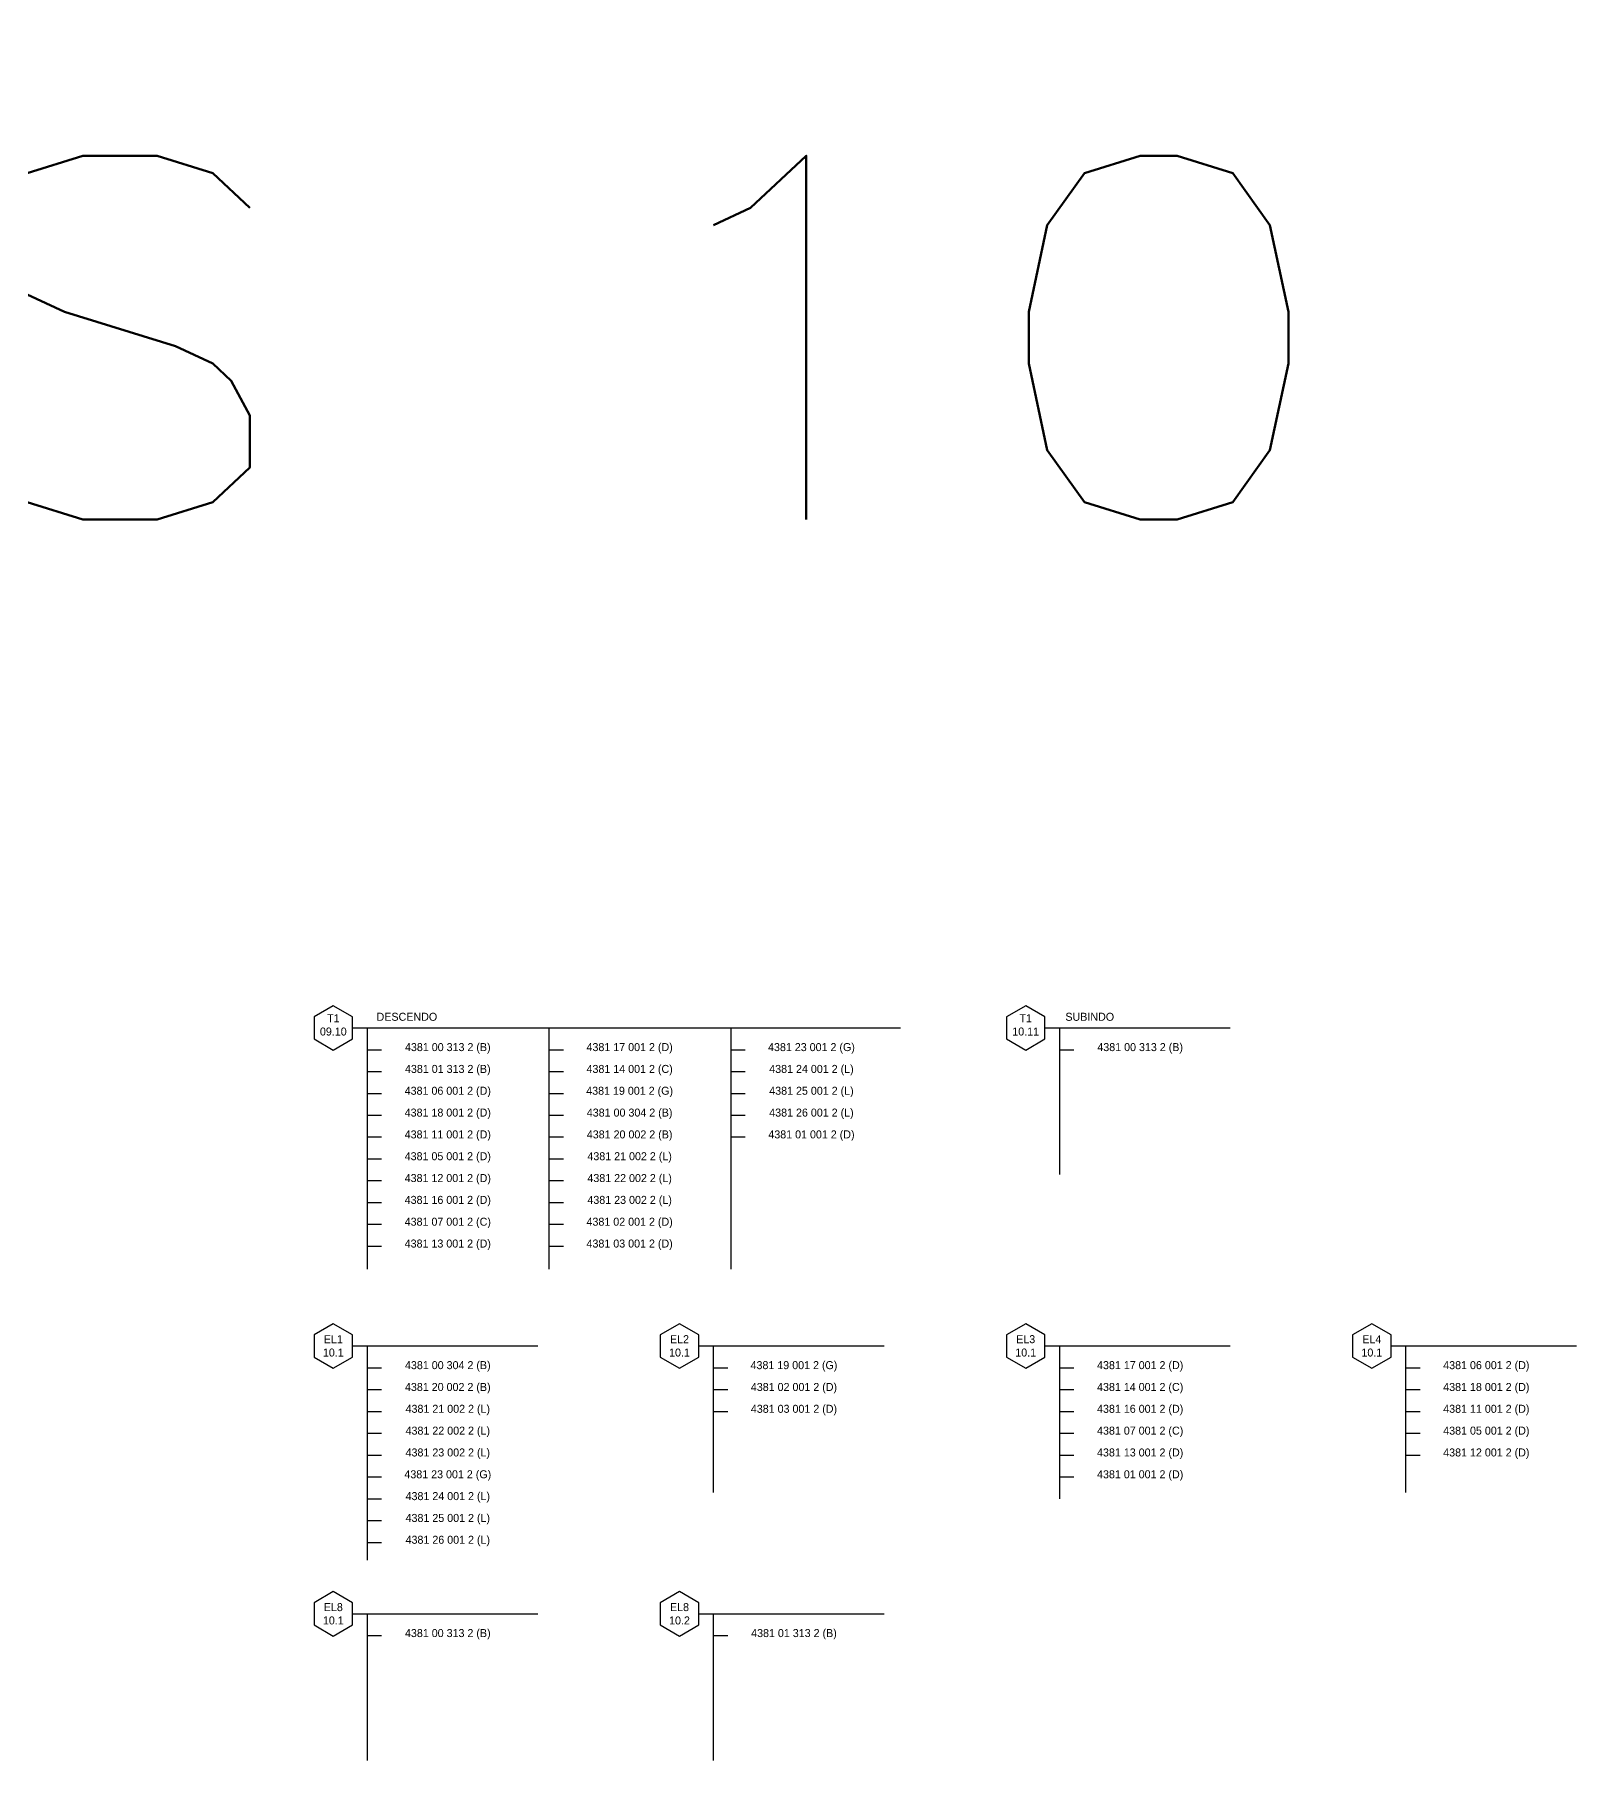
# Model space of a CAD drawing. Header units: millimetres. Extents: x 350824 to 446465, y 905426 to 952871.
# Drawn here: x 404063 to 446465, y 905426 to 952871 of the extents above; entities that cross this region are included whole.
import ezdxf
from ezdxf.enums import TextEntityAlignment as Align

# ---------------------------------------------------------------- set-up
doc = ezdxf.new("R2010")
doc.units = ezdxf.units.MM
doc.layers.add('BANDEIROLA', color=80, linetype='Continuous', lineweight=30)
doc.layers.add('TEXTO', color=3, linetype='Continuous', lineweight=0)
doc.styles.add('REGUA240', font='SIMPLEX.SHX', dxfattribs={"width": 1.19, "height": 4.5})
doc.styles.add('Style-INTL_ISO', font='INTL_ISO.shx')

msp = doc.modelspace()

# ---------------------------------------------------------------- linework, layer by layer
at = {"layer": 'BANDEIROLA', "color": 7}
for points in [[(411751, 925260), (412280, 924955), (412808, 925260), (412808, 925870), (412280, 926175), (411751, 925870)], [(430791, 925260), (431319, 924955), (431847, 925260), (431847, 925870), (431319, 926175), (430791, 925870)]]:
    msp.add_lwpolyline(points, close=True, dxfattribs=at)
at = {"layer": 'BANDEIROLA'}
for points in [[(411751, 916517), (412280, 916212), (412808, 916517), (412808, 917127), (412280, 917432), (411751, 917127)], [(421271, 916517), (421799, 916212), (422328, 916517), (422328, 917127), (421799, 917432), (421271, 917127)], [(430791, 916517), (431319, 916212), (431847, 916517), (431847, 917127), (431319, 917432), (430791, 917127)], [(440310, 916517), (440838, 916212), (441367, 916517), (441367, 917127), (440838, 917432), (440310, 917127)], [(411751, 909152), (412280, 908847), (412808, 909152), (412808, 909762), (412280, 910067), (411751, 909762)], [(421271, 909152), (421799, 908847), (422328, 909152), (422328, 909762), (421799, 910067), (421271, 909762)]]:
    msp.add_lwpolyline(points, close=True, dxfattribs=at)
at = {"layer": 'TEXTO', "color": 7, "lineweight": 30}
for p, q in [((412808, 925565), (427872, 925565)), ((413208, 925565), (413208, 918936)), ((418208, 925565), (418208, 918936)), ((423208, 925565), (423208, 918936)), ((431847, 925565), (436946, 925565)), ((432247, 925565), (432247, 921534)), ((413208, 924965), (413608, 924965)), ((418208, 924965), (418608, 924965)), ((423208, 924965), (423608, 924965)), ((432247, 924965), (432647, 924965)), ((413208, 924365), (413608, 924365)), ((418208, 924365), (418608, 924365)), ((423208, 924365), (423608, 924365)), ((413208, 923765), (413608, 923765)), ((418208, 923765), (418608, 923765)), ((423208, 923765), (423608, 923765)), ((413208, 923165), (413608, 923165)), ((418208, 923165), (418608, 923165)), ((423208, 923165), (423608, 923165)), ((413208, 922565), (413608, 922565)), ((418208, 922565), (418608, 922565)), ((423208, 922565), (423608, 922565)), ((413208, 921965), (413608, 921965)), ((418208, 921965), (418608, 921965)), ((413208, 921365), (413608, 921365)), ((418208, 921365), (418608, 921365)), ((413208, 920765), (413608, 920765)), ((418208, 920765), (418608, 920765)), ((413208, 920165), (413608, 920165)), ((418208, 920165), (418608, 920165)), ((413208, 919565), (413608, 919565)), ((418208, 919565), (418608, 919565))]:
    msp.add_line(p, q, dxfattribs=at)
at = {"layer": 'TEXTO', "lineweight": 30}
for p, q in [((412808, 916822), (417906, 916822)), ((413208, 916822), (413208, 910935)), ((422328, 916822), (427426, 916822)), ((422728, 916822), (422728, 912790)), ((431847, 916822), (436946, 916822)), ((432247, 916822), (432247, 912622)), ((441367, 916822), (446465, 916822)), ((441767, 916822), (441767, 912790)), ((413208, 916222), (413608, 916222)), ((422728, 916222), (423128, 916222)), ((432247, 916222), (432647, 916222)), ((441767, 916222), (442167, 916222)), ((413208, 915622), (413608, 915622)), ((422728, 915622), (423128, 915622)), ((432247, 915622), (432647, 915622)), ((441767, 915622), (442167, 915622)), ((413208, 915022), (413608, 915022)), ((422728, 915022), (423128, 915022)), ((432247, 915022), (432647, 915022)), ((441767, 915022), (442167, 915022)), ((413208, 914422), (413608, 914422)), ((432247, 914422), (432647, 914422)), ((441767, 914422), (442167, 914422)), ((413208, 913822), (413608, 913822)), ((432247, 913822), (432647, 913822)), ((441767, 913822), (442167, 913822)), ((432247, 913222), (432647, 913222)), ((413208, 912622), (413608, 912622)), ((413208, 912022), (413608, 912022)), ((412808, 909457), (417906, 909457)), ((413208, 909457), (413208, 905426)), ((422328, 909457), (427426, 909457)), ((422728, 909457), (422728, 905426)), ((413208, 908857), (413608, 908857)), ((422728, 908857), (423128, 908857))]:
    msp.add_line(p, q, dxfattribs=at)
at = {"layer": 'TEXTO', "color": 3, "lineweight": 30}
for p, q in [((413208, 913222), (413608, 913222)), ((413208, 911422), (413608, 911422))]:
    msp.add_line(p, q, dxfattribs=at)

# ---------------------------------------------------------------- texts
at = {"layer": 'BANDEIROLA', "color": 7, "char_height": 220, "width": 983.77, "attachment_point": 5, "style": 'Style-INTL_ISO'}
for s, insert in [('T1\\P09.10', (412280, 925646)), ('T1\\P10.11', (431319, 925646))]:
    msp.add_mtext(s, dxfattribs=dict(at, insert=insert))
at = {"layer": 'BANDEIROLA', "char_height": 220, "width": 983.77, "attachment_point": 5, "style": 'Style-INTL_ISO'}
for s, insert in [('\\pi-1320,l1320;EL2\\P\\pi0,l0;10.1', (421799, 916822)), ('\\pi-1320,l1320;EL3\\P\\pi0,l0;10.1', (431319, 916822)), ('\\pi-1320,l1320;EL1\\P\\pi0,l0;10.1', (412280, 916822)), ('\\pi-1320,l1320;EL4\\P\\pi0,l0;10.1', (440838, 916822)), ('\\pi-1320,l1320;EL8\\P\\pi0,l0;10.1', (412280, 909457)), ('\\pi-1320,l1320;EL8\\P\\pi0,l0;10.2', (421799, 909457))]:
    msp.add_mtext(s, dxfattribs=dict(at, insert=insert))
at = {"layer": 'TEXTO', "color": 4, "style": 'REGUA240', "width": 1.19}
msp.add_text('CONVÉS 10', height=10000, dxfattribs=at).set_placement((394684, 939538), align=Align.CENTER)
at = {"layer": 'TEXTO', "color": 7, "lineweight": 30, "char_height": 220, "attachment_point": 5, "style": 'Style-INTL_ISO'}
for s, insert in [('DESCENDO', (414303, 925868)), ('SUBINDO', (433081, 925868)), ('4381 00 313 2 (B)', (415428, 925003)), ('4381 17 001 2 (D)', (420428, 925003)), ('4381 23 001 2 (G)', (425428, 925003)), ('4381 00 313 2 (B)', (434467, 925003)), ('4381 01 313 2 (B)', (415428, 924403)), ('4381 14 001 2 (C)', (420428, 924403)), ('4381 24 001 2 (L)', (425428, 924403)), ('4381 06 001 2 (D)', (415428, 923803)), ('4381 19 001 2 (G)', (420428, 923803)), ('4381 25 001 2 (L)', (425428, 923803)), ('4381 18 001 2 (D)', (415428, 923203)), ('4381 00 304 2 (B)', (420428, 923203)), ('4381 26 001 2 (L)', (425428, 923203)), ('4381 11 001 2 (D)', (415428, 922603)), ('4381 20 002 2 (B)', (420428, 922603)), ('4381 01 001 2 (D)', (425428, 922603)), ('4381 05 001 2 (D)', (415428, 922003)), ('4381 21 002 2 (L)', (420428, 922003)), ('4381 12 001 2 (D)', (415428, 921403)), ('4381 22 002 2 (L)', (420428, 921403)), ('4381 16 001 2 (D)', (415428, 920803)), ('4381 23 002 2 (L)', (420428, 920803)), ('4381 07 001 2 (C)', (415428, 920203)), ('4381 02 001 2 (D)', (420428, 920203)), ('4381 13 001 2 (D)', (415428, 919603)), ('4381 03 001 2 (D)', (420428, 919603))]:
    msp.add_mtext(s, dxfattribs=dict(at, insert=insert))
at = {"layer": 'TEXTO', "color": 3, "lineweight": 30, "char_height": 220, "attachment_point": 5, "style": 'Style-INTL_ISO'}
for s, insert in [('4381 00 304 2 (B)', (415428, 916260)), ('4381 19 001 2 (G)', (424947, 916260)), ('4381 17 001 2 (D)', (434467, 916260)), ('4381 06 001 2 (D)', (443986, 916260)), ('4381 20 002 2 (B)', (415428, 915660)), ('4381 02 001 2 (D)', (424947, 915660)), ('4381 14 001 2 (C)', (434467, 915660)), ('4381 18 001 2 (D)', (443986, 915660)), ('4381 21 002 2 (L)', (415428, 915060)), ('4381 03 001 2 (D)', (424947, 915060)), ('4381 16 001 2 (D)', (434467, 915060)), ('4381 11 001 2 (D)', (443986, 915060)), ('4381 22 002 2 (L)', (415428, 914460)), ('4381 07 001 2 (C)', (434467, 914460)), ('4381 05 001 2 (D)', (443986, 914460)), ('4381 23 002 2 (L)', (415428, 913860)), ('4381 13 001 2 (D)', (434467, 913860)), ('4381 12 001 2 (D)', (443986, 913860)), ('4381 23 001 2 (G)', (415428, 913260)), ('4381 01 001 2 (D)', (434467, 913260)), ('4381 24 001 2 (L)', (415428, 912660)), ('4381 25 001 2 (L)', (415428, 912060)), ('4381 26 001 2 (L)', (415428, 911460)), ('4381 00 313 2 (B)', (415428, 908895)), ('4381 01 313 2 (B)', (424947, 908895))]:
    msp.add_mtext(s, dxfattribs=dict(at, insert=insert))

doc.saveas('drawing.dxf')
